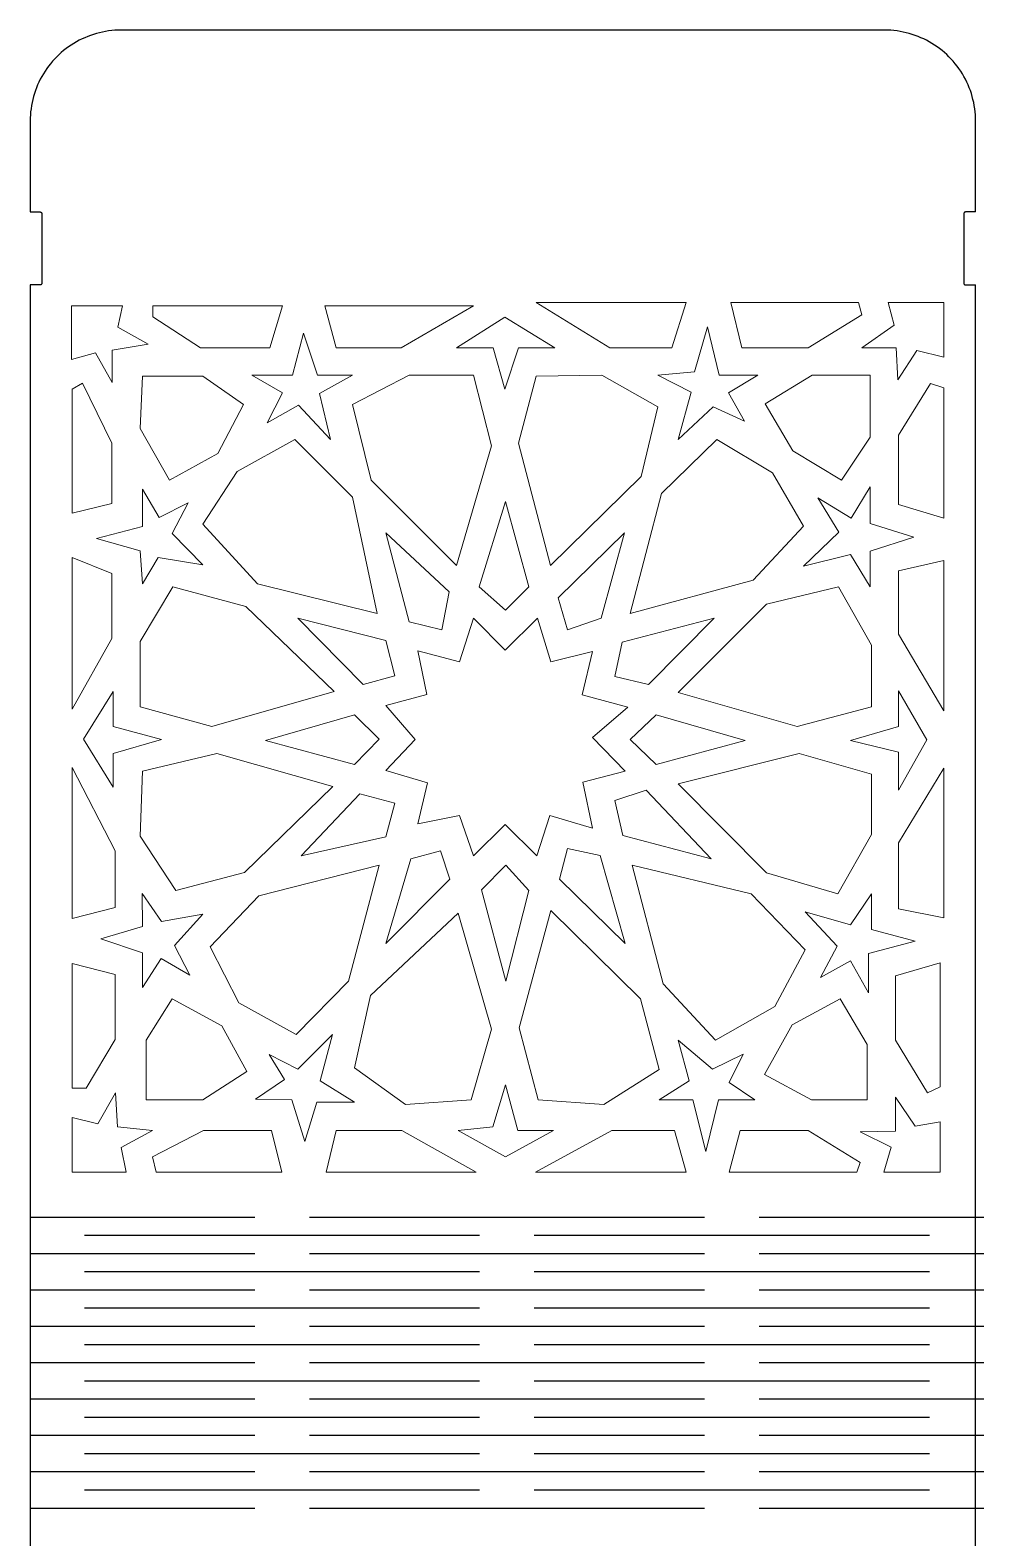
# Model space of a CAD drawing. Header units: millimetres. Extents: x -135 to -30, y -174 to 155.
# Drawn here: x -134.8 to -29.9, y -11.3 to 154.6 of the extents above; entities that cross this region are included whole.
import ezdxf

# ---------------------------------------------------------------- set-up
doc = ezdxf.new("R2010")
doc.units = ezdxf.units.MM
doc.header["$MEASUREMENT"] = 0
doc.layers.add('LAYER 01', color=5, linetype='Continuous')

msp = doc.modelspace()

# ---------------------------------------------------------------- linework, layer by layer
for p, q in [((-127.18, 154.3), (-127.51, 154.22)), ((-126.85, 154.38), (-127.18, 154.3)), ((-126.52, 154.44), (-126.85, 154.38)), ((-126.18, 154.5), (-126.52, 154.44)), ((-125.84, 154.54), (-126.18, 154.5)), ((-125.5, 154.57), (-125.84, 154.54)), ((-125.16, 154.58), (-125.5, 154.57)), ((-124.82, 154.59), (-125.16, 154.58)), ((-40.8, 154.59), (-124.82, 154.59)), ((-40.46, 154.58), (-40.8, 154.59)), ((-40.12, 154.57), (-40.46, 154.58)), ((-39.78, 154.54), (-40.12, 154.57)), ((-39.44, 154.5), (-39.78, 154.54)), ((-39.1, 154.44), (-39.44, 154.5)), ((-38.77, 154.38), (-39.1, 154.44)), ((-38.43, 154.3), (-38.77, 154.38)), ((-38.1, 154.22), (-38.43, 154.3)), ((-130.58, 152.76), (-130.86, 152.56)), ((-130.3, 152.95), (-130.58, 152.76)), ((-130.01, 153.13), (-130.3, 152.95)), ((-129.72, 153.31), (-130.01, 153.13)), ((-129.42, 153.47), (-129.72, 153.31)), ((-129.11, 153.62), (-129.42, 153.47)), ((-128.8, 153.76), (-129.11, 153.62)), ((-128.48, 153.89), (-128.8, 153.76)), ((-128.16, 154.01), (-128.48, 153.89)), ((-127.84, 154.12), (-128.16, 154.01)), ((-127.51, 154.22), (-127.84, 154.12)), ((-37.78, 154.12), (-38.1, 154.22)), ((-37.45, 154.01), (-37.78, 154.12)), ((-37.13, 153.89), (-37.45, 154.01)), ((-36.82, 153.76), (-37.13, 153.89)), ((-36.51, 153.62), (-36.82, 153.76)), ((-36.2, 153.47), (-36.51, 153.62)), ((-35.9, 153.31), (-36.2, 153.47)), ((-35.61, 153.13), (-35.9, 153.31)), ((-35.32, 152.95), (-35.61, 153.13)), ((-35.03, 152.76), (-35.32, 152.95)), ((-34.76, 152.56), (-35.03, 152.76)), ((-132.35, 151.16), (-132.57, 150.9)), ((-132.12, 151.41), (-132.35, 151.16)), ((-131.89, 151.66), (-132.12, 151.41)), ((-131.64, 151.9), (-131.89, 151.66)), ((-131.39, 152.13), (-131.64, 151.9)), ((-131.13, 152.35), (-131.39, 152.13)), ((-130.86, 152.56), (-131.13, 152.35)), ((-34.49, 152.35), (-34.76, 152.56)), ((-34.23, 152.13), (-34.49, 152.35)), ((-33.98, 151.9), (-34.23, 152.13)), ((-33.73, 151.66), (-33.98, 151.9)), ((-33.49, 151.41), (-33.73, 151.66)), ((-33.26, 151.16), (-33.49, 151.41)), ((-33.04, 150.9), (-33.26, 151.16)), ((-133.53, 149.49), (-133.7, 149.19)), ((-133.36, 149.78), (-133.53, 149.49)), ((-133.18, 150.07), (-133.36, 149.78)), ((-132.99, 150.36), (-133.18, 150.07)), ((-132.78, 150.63), (-132.99, 150.36)), ((-132.57, 150.9), (-132.78, 150.63)), ((-32.83, 150.63), (-33.04, 150.9)), ((-32.63, 150.36), (-32.83, 150.63)), ((-32.44, 150.07), (-32.63, 150.36)), ((-32.26, 149.78), (-32.44, 150.07)), ((-32.08, 149.49), (-32.26, 149.78)), ((-31.92, 149.19), (-32.08, 149.49)), ((-134.35, 147.61), (-134.45, 147.29)), ((-134.24, 147.94), (-134.35, 147.61)), ((-134.12, 148.26), (-134.24, 147.94)), ((-133.99, 148.57), (-134.12, 148.26)), ((-133.85, 148.88), (-133.99, 148.57)), ((-133.7, 149.19), (-133.85, 148.88)), ((-31.77, 148.88), (-31.92, 149.19)), ((-31.63, 148.57), (-31.77, 148.88)), ((-31.5, 148.26), (-31.63, 148.57)), ((-31.38, 147.94), (-31.5, 148.26)), ((-31.27, 147.61), (-31.38, 147.94)), ((-31.17, 147.29), (-31.27, 147.61)), ((-134.72, 145.95), (-134.76, 145.61)), ((-134.67, 146.29), (-134.72, 145.95)), ((-134.61, 146.62), (-134.67, 146.29)), ((-134.53, 146.96), (-134.61, 146.62)), ((-134.45, 147.29), (-134.53, 146.96)), ((-31.09, 146.96), (-31.17, 147.29)), ((-31.01, 146.62), (-31.09, 146.96)), ((-30.95, 146.29), (-31.01, 146.62)), ((-30.89, 145.95), (-30.95, 146.29)), ((-30.85, 145.61), (-30.89, 145.95)), ((-134.81, 144.93), (-134.82, 144.59)), ((-134.82, 144.59), (-134.82, 134.59)), ((-134.79, 145.27), (-134.81, 144.93)), ((-134.76, 145.61), (-134.79, 145.27)), ((-30.82, 145.27), (-30.85, 145.61)), ((-30.82, 145.1), (-30.82, 145.27)), ((-30.81, 144.93), (-30.82, 145.1)), ((-30.8, 144.59), (-30.81, 144.93)), ((-30.8, 134.59), (-30.8, 144.59)), ((-134.82, 134.59), (-133.72, 134.59)), ((-133.72, 134.59), (-133.69, 134.59)), ((-133.69, 134.59), (-133.66, 134.58)), ((-133.66, 134.58), (-133.63, 134.57)), ((-133.63, 134.57), (-133.61, 134.56)), ((-133.61, 134.56), (-133.59, 134.54)), ((-133.59, 134.54), (-133.57, 134.52)), ((-133.57, 134.52), (-133.55, 134.5)), ((-133.55, 134.5), (-133.53, 134.47)), ((-133.53, 134.47), (-133.52, 134.45)), ((-133.52, 134.45), (-133.52, 134.42)), ((-133.52, 134.42), (-133.52, 134.39)), ((-133.52, 134.39), (-133.52, 126.76)), ((-32.09, 134.47), (-32.1, 134.45)), ((-32.1, 134.45), (-32.1, 134.42)), ((-32.1, 134.42), (-32.1, 134.39)), ((-32.1, 134.39), (-32.1, 126.76)), ((-32.07, 134.5), (-32.09, 134.47)), ((-32.05, 134.52), (-32.07, 134.5)), ((-32.03, 134.54), (-32.05, 134.52)), ((-32.01, 134.56), (-32.03, 134.54)), ((-31.99, 134.57), (-32.01, 134.56)), ((-31.96, 134.58), (-31.99, 134.57)), ((-31.93, 134.59), (-31.96, 134.58)), ((-31.9, 134.59), (-31.93, 134.59)), ((-30.8, 134.59), (-31.9, 134.59)), ((-134.82, 126.56), (-134.82, 10.38)), ((-133.72, 126.56), (-134.82, 126.56)), ((-133.69, 126.56), (-133.72, 126.56)), ((-133.66, 126.57), (-133.69, 126.56)), ((-133.63, 126.58), (-133.66, 126.57)), ((-133.61, 126.59), (-133.63, 126.58)), ((-133.59, 126.61), (-133.61, 126.59)), ((-133.57, 126.63), (-133.59, 126.61)), ((-133.55, 126.65), (-133.57, 126.63)), ((-133.53, 126.68), (-133.55, 126.65)), ((-133.52, 126.7), (-133.53, 126.68)), ((-133.52, 126.76), (-133.52, 126.73)), ((-133.52, 126.73), (-133.52, 126.7)), ((-32.1, 126.76), (-32.1, 126.73)), ((-32.1, 126.73), (-32.1, 126.7)), ((-32.1, 126.7), (-32.09, 126.68)), ((-32.09, 126.68), (-32.07, 126.65)), ((-32.07, 126.65), (-32.05, 126.63)), ((-32.05, 126.63), (-32.03, 126.61)), ((-32.03, 126.61), (-32.01, 126.59)), ((-32.01, 126.59), (-31.99, 126.58)), ((-31.99, 126.58), (-31.96, 126.57)), ((-31.96, 126.57), (-31.93, 126.56)), ((-31.93, 126.56), (-31.9, 126.56)), ((-31.9, 126.56), (-30.8, 126.56)), ((-30.82, -5.41), (-30.8, 126.56)), ((-134.82, 24.03), (-110.1, 24.03)), ((-104.1, 24.03), (-60.63, 24.03)), ((-54.63, 24.03), (-29.89, 24.03)), ((-128.84, 22.03), (-85.37, 22.03)), ((-79.37, 22.03), (-35.89, 22.03)), ((-134.82, 20.03), (-110.1, 20.03)), ((-104.1, 20.03), (-60.63, 20.03)), ((-54.63, 20.03), (-29.89, 20.03)), ((-128.84, 18.03), (-85.37, 18.03)), ((-79.37, 18.03), (-35.89, 18.03)), ((-134.82, 16.03), (-110.1, 16.03)), ((-104.1, 16.03), (-60.63, 16.03)), ((-54.63, 16.03), (-29.89, 16.03)), ((-128.84, 14.03), (-85.37, 14.03)), ((-79.37, 14.03), (-35.89, 14.03)), ((-134.82, 12.03), (-110.1, 12.03)), ((-104.1, 12.03), (-60.63, 12.03)), ((-54.63, 12.03), (-29.89, 12.03)), ((-134.82, 10.38), (-134.82, -125.41)), ((-128.84, 10.03), (-85.37, 10.03)), ((-79.37, 10.03), (-35.89, 10.03)), ((-134.82, 8.03), (-110.1, 8.03)), ((-104.1, 8.03), (-60.63, 8.03)), ((-54.63, 8.03), (-29.89, 8.03)), ((-128.84, 6.03), (-85.37, 6.03)), ((-79.37, 6.03), (-35.89, 6.03)), ((-134.82, 4.03), (-110.1, 4.03)), ((-104.1, 4.03), (-60.63, 4.03)), ((-54.63, 4.03), (-29.89, 4.03)), ((-128.84, 2.03), (-85.37, 2.03)), ((-79.37, 2.03), (-35.89, 2.03)), ((-134.82, 0.03), (-110.1, 0.03)), ((-104.1, 0.03), (-60.63, 0.03)), ((-54.63, 0.03), (-29.89, 0.03)), ((-128.84, -1.97), (-85.37, -1.97)), ((-79.37, -1.97), (-35.89, -1.97)), ((-134.82, -3.97), (-110.1, -3.97)), ((-104.1, -3.97), (-60.63, -3.97)), ((-54.63, -3.97), (-29.89, -3.97)), ((-128.84, -5.97), (-85.37, -5.97)), ((-79.37, -5.97), (-35.89, -5.97)), ((-30.82, -125.41), (-30.82, -5.41)), ((-134.82, -7.97), (-110.1, -7.97)), ((-104.1, -7.97), (-60.63, -7.97)), ((-54.63, -7.97), (-29.89, -7.97))]:
    msp.add_line(p, q)
at = {"layer": 'LAYER 01', "lineweight": 0}
for p, q in [((-79.14, 124.63), (-71.03, 119.63)), ((-62.65, 124.63), (-79.14, 124.63)), ((-64.21, 119.63), (-62.65, 124.63)), ((-57.72, 124.63), (-56.51, 119.63)), ((-43.67, 124.63), (-57.72, 124.63)), ((-43.33, 123.28), (-43.67, 124.63)), ((-34.28, 124.63), (-40.43, 124.63)), ((-40.43, 124.63), (-39.75, 122.13)), ((-34.28, 118.61), (-34.28, 124.63)), ((-130.25, 124.26), (-130.25, 118.38)), ((-124.67, 124.26), (-130.25, 124.26)), ((-125.18, 121.92), (-124.67, 124.26)), ((-121.33, 124.26), (-121.33, 123.07)), ((-107.04, 124.26), (-121.33, 124.26)), ((-121.33, 123.07), (-116.09, 119.63)), ((-108.46, 119.63), (-107.04, 124.26)), ((-102.38, 124.26), (-101.16, 119.63)), ((-86.03, 124.26), (-102.38, 124.26)), ((-94, 119.63), (-86.03, 124.26)), ((-82.58, 123.01), (-87.92, 119.63)), ((-77.11, 119.63), (-82.58, 123.01)), ((-49.21, 119.63), (-43.33, 123.28)), ((-121.83, 120.05), (-125.18, 121.92)), ((-104.74, 121.25), (-105.96, 116.65)), ((-103.19, 116.65), (-104.74, 121.25)), ((-61.71, 116.99), (-60.29, 121.94)), ((-60.29, 121.94), (-59.01, 116.65)), ((-39.75, 122.13), (-43.33, 119.63)), ((-125.79, 119.39), (-121.83, 120.05)), ((-116.09, 119.63), (-108.46, 119.63)), ((-101.16, 119.63), (-94, 119.63)), ((-87.92, 119.63), (-83.87, 119.63)), ((-83.87, 119.63), (-82.58, 115.1)), ((-82.58, 115.1), (-81.1, 119.63)), ((-81.1, 119.63), (-77.11, 119.63)), ((-71.03, 119.63), (-64.21, 119.63)), ((-56.51, 119.63), (-49.21, 119.63)), ((-43.33, 119.63), (-39.55, 119.63)), ((-39.55, 119.63), (-39.35, 116.11)), ((-130.25, 118.38), (-127.61, 119.09)), ((-127.61, 119.09), (-125.79, 115.84)), ((-125.79, 115.84), (-125.79, 119.39)), ((-39.35, 116.11), (-37.25, 119.36)), ((-37.25, 119.36), (-34.28, 118.61)), ((-122.44, 116.52), (-122.71, 110.78)), ((-115.82, 116.52), (-122.44, 116.52)), ((-111.36, 113.41), (-115.82, 116.52)), ((-105.96, 116.65), (-110.42, 116.65)), ((-110.42, 116.65), (-107.04, 114.69)), ((-99.34, 116.65), (-103.19, 116.65)), ((-102.99, 114.63), (-99.34, 116.65)), ((-93.12, 116.65), (-99.34, 113.41)), ((-86.03, 116.65), (-93.12, 116.65)), ((-84.07, 108.88), (-86.03, 116.65)), ((-79.14, 116.52), (-81.1, 109.15)), ((-71.91, 116.65), (-79.14, 116.52)), ((-65.76, 113.14), (-71.91, 116.65)), ((-65.76, 116.65), (-61.71, 116.99)), ((-62.11, 114.76), (-65.76, 116.65)), ((-59.01, 116.65), (-54.75, 116.65)), ((-54.75, 116.65), (-57.99, 114.7)), ((-53.94, 113.48), (-48.8, 116.65)), ((-48.8, 116.65), (-42.39, 116.65)), ((-42.39, 116.65), (-42.39, 109.83)), ((-129.06, 115.75), (-130.21, 115.1)), ((-130.21, 115.1), (-130.21, 101.45)), ((-125.82, 109.15), (-129.06, 115.75)), ((-107.04, 114.69), (-108.73, 111.38)), ((-101.77, 109.56), (-102.99, 114.63)), ((-63.53, 109.56), (-62.11, 114.76)), ((-57.99, 114.7), (-56.24, 111.59)), ((-35.77, 115.71), (-39.28, 110.03)), ((-34.28, 115.24), (-35.77, 115.71)), ((-34.28, 100.91), (-34.28, 115.24)), ((-114.18, 108.01), (-111.36, 113.41)), ((-108.73, 111.38), (-105.28, 113.34)), ((-105.28, 113.34), (-101.77, 109.56)), ((-99.34, 113.41), (-97.31, 105.1)), ((-67.59, 105.51), (-65.76, 113.14)), ((-59.68, 113.14), (-63.53, 109.56)), ((-56.24, 111.59), (-59.68, 113.14)), ((-50.9, 108.31), (-53.94, 113.48)), ((-122.71, 110.78), (-119.47, 105.1)), ((-105.69, 109.56), (-112.04, 106.05)), ((-99.34, 103.21), (-105.69, 109.56)), ((-65.36, 103.62), (-59.28, 109.56)), ((-59.28, 109.56), (-53.13, 105.91)), ((-42.39, 109.83), (-45.56, 105.1)), ((-39.28, 110.03), (-39.28, 102.4)), ((-125.82, 102.53), (-125.82, 109.15)), ((-119.47, 105.1), (-114.18, 108.01)), ((-87.92, 95.71), (-84.07, 108.88)), ((-81.1, 109.15), (-77.58, 95.71)), ((-45.56, 105.1), (-50.9, 108.31)), ((-112.04, 106.05), (-115.82, 100.24)), ((-97.31, 105.1), (-87.92, 95.71)), ((-77.58, 95.71), (-67.59, 105.51)), ((-53.13, 105.91), (-49.75, 100.04)), ((-122.44, 100), (-122.44, 104.09)), ((-122.44, 104.09), (-120.62, 100.98)), ((-96.64, 90.44), (-99.34, 103.21)), ((-68.8, 90.44), (-65.36, 103.62)), ((-45.83, 99.36), (-48.16, 103.14)), ((-48.16, 103.14), (-44.48, 100.91)), ((-44.48, 100.91), (-42.39, 104.36)), ((-42.39, 104.36), (-42.39, 100.31)), ((-130.21, 101.45), (-125.82, 102.53)), ((-120.62, 100.98), (-117.44, 102.6)), ((-117.44, 102.6), (-119.2, 99.22)), ((-85.42, 93.35), (-82.52, 102.74)), ((-82.52, 102.74), (-79.95, 93.35)), ((-39.28, 102.4), (-34.28, 100.91)), ((-127.51, 98.68), (-122.44, 100)), ((-115.82, 100.24), (-109.81, 93.68)), ((-49.75, 100.04), (-55.29, 94.09)), ((-42.39, 100.31), (-37.59, 98.82)), ((-122.71, 97.33), (-127.51, 98.68)), ((-119.2, 99.22), (-115.82, 95.78)), ((-88.73, 92.81), (-95.69, 99.29)), ((-95.69, 99.29), (-93.12, 89.5)), ((-76.71, 92.13), (-69.41, 99.29)), ((-69.41, 99.29), (-71.98, 89.9)), ((-49.75, 95.64), (-45.83, 99.36)), ((-37.59, 98.82), (-42.39, 97.27)), ((-130.21, 79.9), (-130.21, 96.59)), ((-130.21, 96.59), (-125.82, 94.83)), ((-122.44, 93.68), (-122.71, 97.33)), ((-120.75, 96.59), (-122.44, 93.68)), ((-115.82, 95.78), (-120.75, 96.59)), ((-44.55, 96.93), (-49.75, 95.64)), ((-42.39, 93.35), (-44.55, 96.93)), ((-42.39, 97.27), (-42.39, 93.35)), ((-34.28, 96.25), (-39.28, 95.1)), ((-34.28, 79.7), (-34.28, 96.25)), ((-125.82, 94.83), (-125.82, 87.67)), ((-39.28, 95.1), (-39.28, 88.15)), ((-122.71, 87.33), (-119.13, 93.35)), ((-119.13, 93.35), (-111.09, 91.18)), ((-109.81, 93.68), (-96.64, 90.44)), ((-82.52, 90.78), (-85.42, 93.35)), ((-79.95, 93.35), (-82.52, 90.78)), ((-55.29, 94.09), (-68.8, 90.44)), ((-53.8, 91.46), (-45.9, 93.35)), ((-45.9, 93.35), (-42.25, 86.93)), ((-89.54, 88.62), (-88.73, 92.81)), ((-75.69, 88.62), (-76.71, 92.13)), ((-63.53, 81.73), (-53.8, 91.46)), ((-111.09, 91.18), (-101.36, 81.86)), ((-95.69, 87.47), (-105.35, 89.9)), ((-105.35, 89.9), (-98.19, 82.6)), ((-86.03, 89.9), (-87.58, 85.1)), ((-82.55, 86.39), (-86.03, 89.9)), ((-79, 89.9), (-82.55, 86.39)), ((-77.55, 85.1), (-79, 89.9)), ((-71.98, 89.9), (-75.69, 88.62)), ((-69.68, 87.27), (-59.55, 89.9)), ((-59.55, 89.9), (-66.77, 82.6)), ((-93.12, 89.5), (-89.54, 88.62)), ((-39.28, 88.15), (-34.28, 79.7)), ((-125.82, 87.67), (-130.21, 79.9)), ((-122.71, 80.17), (-122.71, 87.33)), ((-94.68, 83.55), (-95.69, 87.47)), ((-87.58, 85.1), (-92.18, 86.32)), ((-92.18, 86.32), (-91.16, 81.52)), ((-72.96, 86.25), (-77.55, 85.1)), ((-74.07, 81.46), (-72.96, 86.25)), ((-70.49, 83.48), (-69.68, 87.27)), ((-42.25, 86.93), (-42.25, 80.17)), ((-98.19, 82.6), (-94.68, 83.55)), ((-66.77, 82.6), (-70.49, 83.48)), ((-125.69, 81.86), (-128.93, 76.59)), ((-125.69, 78.01), (-125.69, 81.86)), ((-101.36, 81.86), (-114.81, 78.01)), ((-91.16, 81.52), (-95.69, 80.31)), ((-69.07, 80.11), (-74.07, 81.46)), ((-50.43, 78.01), (-63.53, 81.73)), ((-39.28, 81.93), (-36.17, 76.52)), ((-39.28, 78.01), (-39.28, 81.93)), ((-114.81, 78.01), (-122.71, 80.17)), ((-95.69, 80.31), (-92.45, 76.56)), ((-72.96, 76.79), (-69.07, 80.11)), ((-42.25, 80.17), (-50.43, 78.01)), ((-120.35, 76.56), (-125.69, 78.01)), ((-108.93, 76.46), (-99.14, 79.29)), ((-99.14, 79.29), (-96.43, 76.59)), ((-68.8, 76.56), (-65.96, 79.29)), ((-65.96, 79.29), (-56.17, 76.46)), ((-44.55, 76.46), (-39.28, 78.01)), ((-128.93, 76.59), (-125.69, 71.32)), ((-125.69, 75.04), (-120.35, 76.56)), ((-99.14, 73.82), (-108.93, 76.46)), ((-96.43, 76.59), (-99.14, 73.82)), ((-92.45, 76.56), (-95.69, 73.15)), ((-69.34, 73.08), (-72.96, 76.79)), ((-65.96, 73.82), (-68.8, 76.56)), ((-56.17, 76.46), (-65.96, 73.82)), ((-39.28, 75.17), (-44.55, 76.46)), ((-36.17, 76.52), (-39.28, 70.99)), ((-125.69, 71.32), (-125.69, 75.04)), ((-114.27, 75.04), (-122.44, 73.08)), ((-101.5, 71.39), (-114.27, 75.04)), ((-63.53, 71.68), (-50.22, 75.04)), ((-50.22, 75.04), (-42.25, 72.74)), ((-39.28, 70.99), (-39.28, 75.17)), ((-130.21, 73.48), (-130.21, 56.87)), ((-125.48, 64.3), (-130.21, 73.48)), ((-122.44, 73.08), (-122.71, 65.92)), ((-95.69, 73.15), (-91.1, 71.8)), ((-74, 71.86), (-69.34, 73.08)), ((-39.28, 65.18), (-34.28, 73.42)), ((-34.28, 73.42), (-34.28, 56.93)), ((-111.23, 61.93), (-101.5, 71.39)), ((-91.1, 71.8), (-92.18, 67.3)), ((-72.96, 66.8), (-74, 71.86)), ((-53.8, 61.89), (-63.53, 71.68)), ((-42.25, 72.74), (-42.25, 66.12)), ((-105.01, 63.76), (-98.53, 70.58)), ((-98.53, 70.58), (-94.68, 69.57)), ((-70.49, 69.84), (-67.05, 70.99)), ((-69.61, 65.99), (-70.49, 69.84)), ((-67.05, 70.99), (-59.88, 63.42)), ((-94.68, 69.57), (-95.69, 65.85)), ((-92.18, 67.3), (-87.58, 68.22)), ((-87.58, 68.22), (-86.03, 63.76)), ((-79.07, 63.76), (-77.65, 68.22)), ((-77.65, 68.22), (-72.96, 66.8)), ((-86.03, 63.76), (-82.55, 67.2)), ((-82.55, 67.2), (-79.07, 63.76)), ((-122.71, 65.92), (-118.8, 59.97)), ((-95.69, 65.85), (-105.01, 63.76)), ((-59.88, 63.42), (-69.61, 65.99)), ((-42.25, 66.12), (-45.97, 59.57)), ((-39.28, 57.95), (-39.28, 65.18)), ((-125.48, 58.08), (-125.48, 64.3)), ((-92.92, 63.42), (-95.69, 54.13)), ((-89.68, 64.3), (-92.92, 63.42)), ((-88.66, 61.19), (-89.68, 64.3)), ((-76.57, 61.19), (-75.69, 64.57)), ((-75.69, 64.57), (-72.11, 63.82)), ((-72.11, 63.82), (-69.34, 54.13)), ((-118.8, 59.97), (-111.23, 61.93)), ((-96.43, 62.74), (-109.67, 59.35)), ((-99.81, 49.97), (-96.43, 62.74)), ((-82.48, 62.74), (-85.15, 60.04)), ((-79.95, 59.97), (-82.48, 62.74)), ((-68.6, 62.74), (-55.49, 59.57)), ((-65.19, 49.7), (-68.6, 62.74)), ((-45.97, 59.57), (-53.8, 61.89)), ((-95.69, 54.13), (-88.66, 61.19)), ((-85.15, 60.04), (-82.48, 49.97)), ((-82.48, 49.97), (-79.95, 59.97)), ((-69.34, 54.13), (-76.57, 61.19)), ((-130.21, 56.87), (-125.48, 58.08)), ((-120.35, 56.53), (-122.51, 59.63)), ((-122.51, 59.63), (-122.44, 55.99)), ((-109.67, 59.35), (-115.01, 53.76)), ((-55.49, 59.57), (-49.55, 53.42)), ((-44.55, 56.19), (-42.25, 59.57)), ((-42.25, 59.57), (-42.25, 55.65)), ((-115.82, 57.34), (-120.35, 56.53)), ((-118.93, 53.89), (-115.82, 57.34)), ((-97.38, 48.42), (-87.72, 57.47)), ((-87.72, 57.47), (-84.07, 44.7)), ((-77.52, 57.74), (-81.03, 44.84)), ((-67.65, 48.02), (-77.52, 57.74)), ((-46.03, 53.83), (-49.55, 57.61)), ((-49.55, 57.61), (-44.55, 56.19)), ((-34.28, 56.93), (-39.28, 57.95)), ((-122.44, 55.99), (-127.04, 54.64)), ((-42.25, 55.65), (-37.46, 54.37)), ((-127.04, 54.64), (-122.44, 53.08)), ((-122.44, 53.08), (-122.44, 49.3)), ((-117.24, 50.65), (-118.93, 53.89)), ((-115.01, 53.76), (-111.84, 47.61)), ((-49.55, 53.42), (-52.89, 47.21)), ((-47.86, 50.38), (-46.03, 53.83)), ((-37.46, 54.37), (-42.59, 53.02)), ((-130.21, 51.93), (-130.21, 38.22)), ((-125.48, 50.72), (-130.21, 51.93)), ((-122.44, 49.3), (-120.42, 52.47)), ((-120.42, 52.47), (-117.24, 50.65)), ((-44.55, 52.2), (-47.86, 50.38)), ((-42.59, 48.69), (-44.55, 52.2)), ((-42.59, 53.02), (-42.59, 48.69)), ((-39.62, 50.58), (-34.69, 52)), ((-34.69, 52), (-34.69, 38.35)), ((-125.48, 43.56), (-125.48, 50.72)), ((-105.55, 44.1), (-99.81, 49.97)), ((-39.62, 43.49), (-39.62, 50.58)), ((-99.14, 40.45), (-97.38, 48.42)), ((-59.41, 43.49), (-65.19, 49.7)), ((-119.2, 48.02), (-122.04, 43.49)), ((-113.73, 45.08), (-119.2, 48.02)), ((-111.84, 47.61), (-105.55, 44.1)), ((-65.63, 40.25), (-67.65, 48.02)), ((-52.89, 47.21), (-59.41, 43.49)), ((-50.97, 45.18), (-45.7, 48.02)), ((-45.7, 48.02), (-42.72, 43.02)), ((-110.99, 40.04), (-113.73, 45.08)), ((-81.03, 44.84), (-78.94, 36.94)), ((-54.01, 39.71), (-50.97, 45.18)), ((-128.66, 38.22), (-125.48, 43.56)), ((-122.04, 43.49), (-122.04, 36.94)), ((-101.57, 44.1), (-105.35, 40.31)), ((-102.92, 39.03), (-101.57, 44.1)), ((-84.07, 44.7), (-86.3, 36.94)), ((-59.75, 40.31), (-63.53, 43.49)), ((-63.53, 43.49), (-62.32, 39.03)), ((-36.1, 37.68), (-39.62, 43.49)), ((-105.35, 40.31), (-108.53, 41.93)), ((-108.53, 41.93), (-106.84, 39.16)), ((-56.37, 41.94), (-59.75, 40.31)), ((-57.93, 38.83), (-56.37, 41.94)), ((-42.72, 43.02), (-42.72, 36.94)), ((-115.82, 36.94), (-110.99, 40.04)), ((-93.53, 36.4), (-99.14, 40.45)), ((-71.71, 36.4), (-65.63, 40.25)), ((-130.21, 38.22), (-128.66, 38.22)), ((-106.84, 39.16), (-110.01, 37)), ((-99.14, 36.67), (-102.92, 39.03)), ((-82.52, 38.56), (-83.93, 33.96)), ((-81.17, 33.56), (-82.52, 38.56)), ((-62.32, 39.03), (-65.63, 36.94)), ((-55.09, 36.94), (-57.93, 38.83)), ((-48.87, 36.94), (-54.01, 39.71)), ((-34.69, 38.35), (-36.1, 37.68)), ((-125.42, 37.68), (-127.38, 34.3)), ((-125.21, 33.96), (-125.42, 37.68)), ((-122.04, 36.94), (-115.82, 36.94)), ((-110.01, 37), (-106.03, 36.94)), ((-106.03, 36.94), (-104.61, 32.34)), ((-104.61, 32.34), (-103.26, 36.67)), ((-103.26, 36.67), (-99.14, 36.67)), ((-86.3, 36.94), (-93.53, 36.4)), ((-78.94, 36.94), (-71.71, 36.4)), ((-65.63, 36.94), (-61.91, 36.94)), ((-61.91, 36.94), (-60.49, 31.26)), ((-60.49, 31.26), (-59.07, 36.94)), ((-59.07, 36.94), (-55.09, 36.94)), ((-42.72, 36.94), (-48.87, 36.94)), ((-39.62, 33.49), (-39.62, 37.21)), ((-39.62, 37.21), (-37.46, 34.03)), ((-130.21, 34.98), (-130.21, 28.96)), ((-127.38, 34.3), (-130.21, 34.98)), ((-121.36, 33.56), (-125.21, 33.96)), ((-124.81, 31.67), (-121.36, 33.56)), ((-121.36, 30.65), (-115.75, 33.56)), ((-115.75, 33.56), (-108.26, 33.56)), ((-108.26, 33.56), (-107.11, 28.96)), ((-102.24, 28.96), (-101.16, 33.56)), ((-101.16, 33.56), (-93.93, 33.56)), ((-93.93, 33.56), (-85.76, 28.96)), ((-83.93, 33.96), (-87.72, 33.56)), ((-87.72, 33.56), (-82.52, 30.65)), ((-82.52, 30.65), (-77.25, 33.56)), ((-77.25, 33.56), (-81.17, 33.56)), ((-70.83, 33.56), (-79.21, 28.96)), ((-63.94, 33.56), (-70.83, 33.56)), ((-62.65, 28.96), (-63.94, 33.56)), ((-57.93, 28.96), (-56.71, 33.56)), ((-56.71, 33.56), (-49.21, 33.56)), ((-49.21, 33.56), (-43.5, 30.05)), ((-43.5, 33.42), (-39.62, 33.49)), ((-40.09, 31.73), (-43.5, 33.42)), ((-37.46, 34.03), (-34.69, 34.5)), ((-34.69, 34.5), (-34.69, 28.96)), ((-124.27, 28.96), (-124.81, 31.67)), ((-40.9, 28.96), (-40.09, 31.73)), ((-120.96, 28.96), (-121.36, 30.65)), ((-43.5, 30.05), (-43.87, 28.96)), ((-130.21, 28.96), (-124.27, 28.96)), ((-107.11, 28.96), (-120.96, 28.96)), ((-85.76, 28.96), (-102.24, 28.96)), ((-79.21, 28.96), (-62.65, 28.96)), ((-43.87, 28.96), (-57.93, 28.96)), ((-34.69, 28.96), (-40.9, 28.96))]:
    msp.add_line(p, q, dxfattribs=at)

doc.saveas('drawing.dxf')
